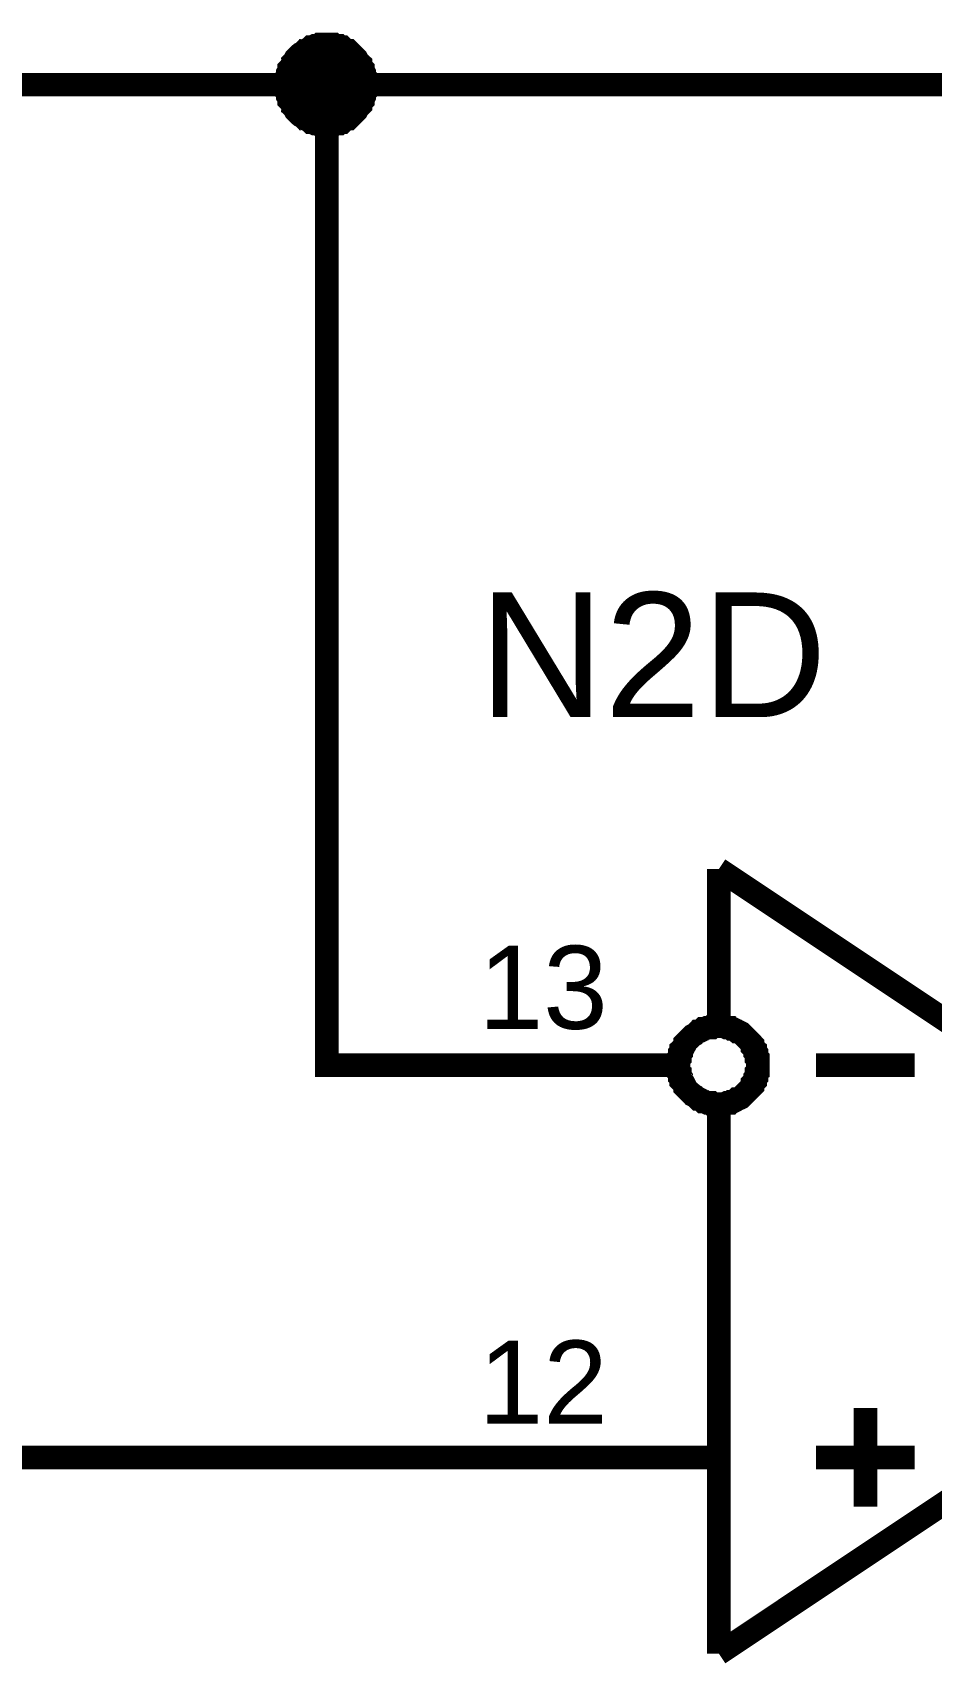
# Model space of a CAD drawing. Header units: millimetres. Extents: x -2024 to 917, y -725 to 13.
# Drawn here: x -1577.82 to -1566.37, y -396.82 to -376.01 of the extents above; entities that cross this region are included whole.
import ezdxf

# ---------------------------------------------------------------- set-up
doc = ezdxf.new("R2010")
doc.units = ezdxf.units.MM
doc.styles.get("Standard").update_dxf_attribs({"font": 'arial.ttf'})

msp = doc.modelspace()

# ---------------------------------------------------------------- linework, layer by layer
at = {"color": 7}
for points, const_width in [([(-1574.586, -376.671), (-1574.586, -376.638), (-1574.586, -376.621), (-1574.586, -376.588), (-1574.57, -376.572), (-1574.57, -376.539), (-1574.57, -376.522), (-1574.553, -376.489), (-1574.553, -376.472), (-1574.537, -376.456), (-1574.52, -376.423), (-1574.504, -376.406), (-1574.504, -376.39), (-1574.487, -376.373), (-1574.471, -376.34), (-1574.454, -376.323), (-1574.437, -376.307), (-1574.421, -376.29), (-1574.404, -376.274), (-1574.371, -376.257), (-1574.355, -376.24), (-1574.338, -376.24), (-1574.322, -376.224), (-1574.288, -376.207), (-1574.272, -376.191), (-1574.255, -376.191), (-1574.222, -376.174), (-1574.206, -376.174), (-1574.173, -376.174), (-1574.156, -376.158), (-1574.123, -376.158), (-1574.106, -376.158), (-1574.073, -376.158)], 0.3), ([(-1574.586, -376.671), (-1574.586, -376.638), (-1574.586, -376.621), (-1574.586, -376.588), (-1574.57, -376.572), (-1574.57, -376.539), (-1574.57, -376.522), (-1574.553, -376.489), (-1574.553, -376.472), (-1574.537, -376.456), (-1574.52, -376.423), (-1574.504, -376.406), (-1574.504, -376.39), (-1574.487, -376.373), (-1574.471, -376.34), (-1574.454, -376.323), (-1574.437, -376.307), (-1574.421, -376.29), (-1574.404, -376.274), (-1574.371, -376.257), (-1574.355, -376.24), (-1574.338, -376.24), (-1574.322, -376.224), (-1574.288, -376.207), (-1574.272, -376.191), (-1574.255, -376.191), (-1574.222, -376.174), (-1574.206, -376.174), (-1574.173, -376.174), (-1574.156, -376.158), (-1574.123, -376.158), (-1574.106, -376.158), (-1574.073, -376.158)], 0.3), ([(-1574.586, -376.671), (-1574.586, -376.638), (-1574.586, -376.621), (-1574.586, -376.588), (-1574.57, -376.572), (-1574.57, -376.539), (-1574.57, -376.522), (-1574.553, -376.489), (-1574.553, -376.472), (-1574.537, -376.456), (-1574.52, -376.423), (-1574.504, -376.406), (-1574.504, -376.39), (-1574.487, -376.373), (-1574.471, -376.34), (-1574.454, -376.323), (-1574.437, -376.307), (-1574.421, -376.29), (-1574.404, -376.274), (-1574.371, -376.257), (-1574.355, -376.24), (-1574.338, -376.24), (-1574.322, -376.224), (-1574.288, -376.207), (-1574.272, -376.191), (-1574.255, -376.191), (-1574.222, -376.174), (-1574.206, -376.174), (-1574.173, -376.174), (-1574.156, -376.158), (-1574.123, -376.158), (-1574.106, -376.158), (-1574.073, -376.158)], 0.3), ([(-1574.586, -376.671), (-1574.586, -376.638), (-1574.586, -376.621), (-1574.586, -376.588), (-1574.57, -376.572), (-1574.57, -376.539), (-1574.57, -376.522), (-1574.553, -376.489), (-1574.553, -376.472), (-1574.537, -376.456), (-1574.52, -376.423), (-1574.504, -376.406), (-1574.504, -376.39), (-1574.487, -376.373), (-1574.471, -376.34), (-1574.454, -376.323), (-1574.437, -376.307), (-1574.421, -376.29), (-1574.404, -376.274), (-1574.371, -376.257), (-1574.355, -376.24), (-1574.338, -376.24), (-1574.322, -376.224), (-1574.288, -376.207), (-1574.272, -376.191), (-1574.255, -376.191), (-1574.222, -376.174), (-1574.206, -376.174), (-1574.173, -376.174), (-1574.156, -376.158), (-1574.123, -376.158), (-1574.106, -376.158), (-1574.073, -376.158)], 0.3), ([(-1574.586, -376.671), (-1574.586, -376.638), (-1574.586, -376.621), (-1574.586, -376.588), (-1574.57, -376.572), (-1574.57, -376.539), (-1574.57, -376.522), (-1574.553, -376.489), (-1574.553, -376.472), (-1574.537, -376.456), (-1574.52, -376.423), (-1574.504, -376.406), (-1574.504, -376.39), (-1574.487, -376.373), (-1574.471, -376.34), (-1574.454, -376.323), (-1574.437, -376.307), (-1574.421, -376.29), (-1574.404, -376.274), (-1574.371, -376.257), (-1574.355, -376.24), (-1574.338, -376.24), (-1574.322, -376.224), (-1574.288, -376.207), (-1574.272, -376.191), (-1574.255, -376.191), (-1574.222, -376.174), (-1574.206, -376.174), (-1574.173, -376.174), (-1574.156, -376.158), (-1574.123, -376.158), (-1574.106, -376.158), (-1574.073, -376.158)], 0.0991), ([(-1574.586, -376.671), (-1574.586, -376.638), (-1574.586, -376.621), (-1574.586, -376.588), (-1574.57, -376.572), (-1574.57, -376.539), (-1574.57, -376.522), (-1574.553, -376.489), (-1574.553, -376.472), (-1574.537, -376.456), (-1574.52, -376.423), (-1574.504, -376.406), (-1574.504, -376.39), (-1574.487, -376.373), (-1574.471, -376.34), (-1574.454, -376.323), (-1574.437, -376.307), (-1574.421, -376.29), (-1574.404, -376.274), (-1574.371, -376.257), (-1574.355, -376.24), (-1574.338, -376.24), (-1574.322, -376.224), (-1574.288, -376.207), (-1574.272, -376.191), (-1574.255, -376.191), (-1574.222, -376.174), (-1574.206, -376.174), (-1574.173, -376.174), (-1574.156, -376.158), (-1574.123, -376.158), (-1574.106, -376.158), (-1574.073, -376.158)], 0.0991), ([(-1574.586, -376.671), (-1574.586, -376.638), (-1574.586, -376.621), (-1574.586, -376.588), (-1574.57, -376.572), (-1574.57, -376.539), (-1574.57, -376.522), (-1574.553, -376.489), (-1574.553, -376.472), (-1574.537, -376.456), (-1574.52, -376.423), (-1574.504, -376.406), (-1574.504, -376.39), (-1574.487, -376.373), (-1574.471, -376.34), (-1574.454, -376.323), (-1574.437, -376.307), (-1574.421, -376.29), (-1574.404, -376.274), (-1574.371, -376.257), (-1574.355, -376.24), (-1574.338, -376.24), (-1574.322, -376.224), (-1574.288, -376.207), (-1574.272, -376.191), (-1574.255, -376.191), (-1574.222, -376.174), (-1574.206, -376.174), (-1574.173, -376.174), (-1574.156, -376.158), (-1574.123, -376.158), (-1574.106, -376.158), (-1574.073, -376.158)], 0.0991), ([(-1574.586, -376.671), (-1574.586, -376.638), (-1574.586, -376.621), (-1574.586, -376.588), (-1574.57, -376.572), (-1574.57, -376.539), (-1574.57, -376.522), (-1574.553, -376.489), (-1574.553, -376.472), (-1574.537, -376.456), (-1574.52, -376.423), (-1574.504, -376.406), (-1574.504, -376.39), (-1574.487, -376.373), (-1574.471, -376.34), (-1574.454, -376.323), (-1574.437, -376.307), (-1574.421, -376.29), (-1574.404, -376.274), (-1574.371, -376.257), (-1574.355, -376.24), (-1574.338, -376.24), (-1574.322, -376.224), (-1574.288, -376.207), (-1574.272, -376.191), (-1574.255, -376.191), (-1574.222, -376.174), (-1574.206, -376.174), (-1574.173, -376.174), (-1574.156, -376.158), (-1574.123, -376.158), (-1574.106, -376.158), (-1574.073, -376.158)], 0.0991), ([(-1574.073, -376.158), (-1574.073, -376.158)], 0.3), ([(-1574.073, -376.158), (-1574.04, -376.158), (-1574.024, -376.158), (-1573.991, -376.158), (-1573.974, -376.174), (-1573.941, -376.174), (-1573.924, -376.174), (-1573.908, -376.191), (-1573.875, -376.191), (-1573.858, -376.207), (-1573.842, -376.224), (-1573.809, -376.24), (-1573.792, -376.24), (-1573.775, -376.257), (-1573.759, -376.274), (-1573.742, -376.29), (-1573.726, -376.307), (-1573.709, -376.323), (-1573.693, -376.34), (-1573.676, -376.373), (-1573.66, -376.39), (-1573.643, -376.406), (-1573.643, -376.423), (-1573.626, -376.456), (-1573.61, -376.472), (-1573.61, -376.489), (-1573.593, -376.522), (-1573.593, -376.539), (-1573.593, -376.572), (-1573.577, -376.588), (-1573.577, -376.621), (-1573.577, -376.638), (-1573.577, -376.671)], 0.3), ([(-1574.073, -376.158), (-1574.073, -376.158)], 0.3), ([(-1574.073, -376.158), (-1574.04, -376.158), (-1574.024, -376.158), (-1573.991, -376.158), (-1573.974, -376.174), (-1573.941, -376.174), (-1573.924, -376.174), (-1573.908, -376.191), (-1573.875, -376.191), (-1573.858, -376.207), (-1573.842, -376.224), (-1573.809, -376.24), (-1573.792, -376.24), (-1573.775, -376.257), (-1573.759, -376.274), (-1573.742, -376.29), (-1573.726, -376.307), (-1573.709, -376.323), (-1573.693, -376.34), (-1573.676, -376.373), (-1573.66, -376.39), (-1573.643, -376.406), (-1573.643, -376.423), (-1573.626, -376.456), (-1573.61, -376.472), (-1573.61, -376.489), (-1573.593, -376.522), (-1573.593, -376.539), (-1573.593, -376.572), (-1573.577, -376.588), (-1573.577, -376.621), (-1573.577, -376.638), (-1573.577, -376.671)], 0.3), ([(-1574.073, -376.158), (-1574.073, -376.158)], 0.3), ([(-1574.073, -376.158), (-1574.04, -376.158), (-1574.024, -376.158), (-1573.991, -376.158), (-1573.974, -376.174), (-1573.941, -376.174), (-1573.924, -376.174), (-1573.908, -376.191), (-1573.875, -376.191), (-1573.858, -376.207), (-1573.842, -376.224), (-1573.809, -376.24), (-1573.792, -376.24), (-1573.775, -376.257), (-1573.759, -376.274), (-1573.742, -376.29), (-1573.726, -376.307), (-1573.709, -376.323), (-1573.693, -376.34), (-1573.676, -376.373), (-1573.66, -376.39), (-1573.643, -376.406), (-1573.643, -376.423), (-1573.626, -376.456), (-1573.61, -376.472), (-1573.61, -376.489), (-1573.593, -376.522), (-1573.593, -376.539), (-1573.593, -376.572), (-1573.577, -376.588), (-1573.577, -376.621), (-1573.577, -376.638), (-1573.577, -376.671)], 0.3), ([(-1574.073, -376.158), (-1574.073, -376.158)], 0.3), ([(-1574.073, -376.158), (-1574.04, -376.158), (-1574.024, -376.158), (-1573.991, -376.158), (-1573.974, -376.174), (-1573.941, -376.174), (-1573.924, -376.174), (-1573.908, -376.191), (-1573.875, -376.191), (-1573.858, -376.207), (-1573.842, -376.224), (-1573.809, -376.24), (-1573.792, -376.24), (-1573.775, -376.257), (-1573.759, -376.274), (-1573.742, -376.29), (-1573.726, -376.307), (-1573.709, -376.323), (-1573.693, -376.34), (-1573.676, -376.373), (-1573.66, -376.39), (-1573.643, -376.406), (-1573.643, -376.423), (-1573.626, -376.456), (-1573.61, -376.472), (-1573.61, -376.489), (-1573.593, -376.522), (-1573.593, -376.539), (-1573.593, -376.572), (-1573.577, -376.588), (-1573.577, -376.621), (-1573.577, -376.638), (-1573.577, -376.671)], 0.3), ([(-1574.073, -376.158), (-1574.073, -376.158)], 0.0991), ([(-1574.073, -376.158), (-1574.04, -376.158), (-1574.024, -376.158), (-1573.991, -376.158), (-1573.974, -376.174), (-1573.941, -376.174), (-1573.924, -376.174), (-1573.908, -376.191), (-1573.875, -376.191), (-1573.858, -376.207), (-1573.842, -376.224), (-1573.809, -376.24), (-1573.792, -376.24), (-1573.775, -376.257), (-1573.759, -376.274), (-1573.742, -376.29), (-1573.726, -376.307), (-1573.709, -376.323), (-1573.693, -376.34), (-1573.676, -376.373), (-1573.66, -376.39), (-1573.643, -376.406), (-1573.643, -376.423), (-1573.626, -376.456), (-1573.61, -376.472), (-1573.61, -376.489), (-1573.593, -376.522), (-1573.593, -376.539), (-1573.593, -376.572), (-1573.577, -376.588), (-1573.577, -376.621), (-1573.577, -376.638), (-1573.577, -376.671)], 0.0991), ([(-1574.073, -376.158), (-1574.073, -376.158)], 0.0991), ([(-1574.073, -376.158), (-1574.04, -376.158), (-1574.024, -376.158), (-1573.991, -376.158), (-1573.974, -376.174), (-1573.941, -376.174), (-1573.924, -376.174), (-1573.908, -376.191), (-1573.875, -376.191), (-1573.858, -376.207), (-1573.842, -376.224), (-1573.809, -376.24), (-1573.792, -376.24), (-1573.775, -376.257), (-1573.759, -376.274), (-1573.742, -376.29), (-1573.726, -376.307), (-1573.709, -376.323), (-1573.693, -376.34), (-1573.676, -376.373), (-1573.66, -376.39), (-1573.643, -376.406), (-1573.643, -376.423), (-1573.626, -376.456), (-1573.61, -376.472), (-1573.61, -376.489), (-1573.593, -376.522), (-1573.593, -376.539), (-1573.593, -376.572), (-1573.577, -376.588), (-1573.577, -376.621), (-1573.577, -376.638), (-1573.577, -376.671)], 0.0991), ([(-1574.073, -376.158), (-1574.073, -376.158)], 0.0991), ([(-1574.073, -376.158), (-1574.04, -376.158), (-1574.024, -376.158), (-1573.991, -376.158), (-1573.974, -376.174), (-1573.941, -376.174), (-1573.924, -376.174), (-1573.908, -376.191), (-1573.875, -376.191), (-1573.858, -376.207), (-1573.842, -376.224), (-1573.809, -376.24), (-1573.792, -376.24), (-1573.775, -376.257), (-1573.759, -376.274), (-1573.742, -376.29), (-1573.726, -376.307), (-1573.709, -376.323), (-1573.693, -376.34), (-1573.676, -376.373), (-1573.66, -376.39), (-1573.643, -376.406), (-1573.643, -376.423), (-1573.626, -376.456), (-1573.61, -376.472), (-1573.61, -376.489), (-1573.593, -376.522), (-1573.593, -376.539), (-1573.593, -376.572), (-1573.577, -376.588), (-1573.577, -376.621), (-1573.577, -376.638), (-1573.577, -376.671)], 0.0991), ([(-1574.073, -376.158), (-1574.073, -376.158)], 0.0991), ([(-1574.073, -376.158), (-1574.04, -376.158), (-1574.024, -376.158), (-1573.991, -376.158), (-1573.974, -376.174), (-1573.941, -376.174), (-1573.924, -376.174), (-1573.908, -376.191), (-1573.875, -376.191), (-1573.858, -376.207), (-1573.842, -376.224), (-1573.809, -376.24), (-1573.792, -376.24), (-1573.775, -376.257), (-1573.759, -376.274), (-1573.742, -376.29), (-1573.726, -376.307), (-1573.709, -376.323), (-1573.693, -376.34), (-1573.676, -376.373), (-1573.66, -376.39), (-1573.643, -376.406), (-1573.643, -376.423), (-1573.626, -376.456), (-1573.61, -376.472), (-1573.61, -376.489), (-1573.593, -376.522), (-1573.593, -376.539), (-1573.593, -376.572), (-1573.577, -376.588), (-1573.577, -376.621), (-1573.577, -376.638), (-1573.577, -376.671)], 0.0991), ([(-1579.072, -376.671), (-1576.573, -376.671)], 0.3), ([(-1574.073, -376.671), (-1576.573, -376.671)], 0.3), ([(-1574.073, -377.184), (-1574.106, -377.184), (-1574.123, -377.184), (-1574.156, -377.184), (-1574.173, -377.168), (-1574.206, -377.168), (-1574.222, -377.168), (-1574.255, -377.151), (-1574.272, -377.151), (-1574.288, -377.135), (-1574.322, -377.118), (-1574.338, -377.102), (-1574.355, -377.102), (-1574.371, -377.085), (-1574.404, -377.068), (-1574.421, -377.052), (-1574.437, -377.035), (-1574.454, -377.019), (-1574.471, -377.002), (-1574.487, -376.969), (-1574.504, -376.953), (-1574.504, -376.936), (-1574.52, -376.919), (-1574.537, -376.886), (-1574.553, -376.87), (-1574.553, -376.853), (-1574.57, -376.82), (-1574.57, -376.803), (-1574.57, -376.77), (-1574.586, -376.754), (-1574.586, -376.721), (-1574.586, -376.704), (-1574.586, -376.671)], 0.3), ([(-1574.586, -376.671), (-1574.586, -376.671)], 0.3), ([(-1574.073, -377.184), (-1574.106, -377.184), (-1574.123, -377.184), (-1574.156, -377.184), (-1574.173, -377.168), (-1574.206, -377.168), (-1574.222, -377.168), (-1574.255, -377.151), (-1574.272, -377.151), (-1574.288, -377.135), (-1574.322, -377.118), (-1574.338, -377.102), (-1574.355, -377.102), (-1574.371, -377.085), (-1574.404, -377.068), (-1574.421, -377.052), (-1574.437, -377.035), (-1574.454, -377.019), (-1574.471, -377.002), (-1574.487, -376.969), (-1574.504, -376.953), (-1574.504, -376.936), (-1574.52, -376.919), (-1574.537, -376.886), (-1574.553, -376.87), (-1574.553, -376.853), (-1574.57, -376.82), (-1574.57, -376.803), (-1574.57, -376.77), (-1574.586, -376.754), (-1574.586, -376.721), (-1574.586, -376.704), (-1574.586, -376.671)], 0.3), ([(-1574.586, -376.671), (-1574.586, -376.671)], 0.3), ([(-1574.073, -377.184), (-1574.106, -377.184), (-1574.123, -377.184), (-1574.156, -377.184), (-1574.173, -377.168), (-1574.206, -377.168), (-1574.222, -377.168), (-1574.255, -377.151), (-1574.272, -377.151), (-1574.288, -377.135), (-1574.322, -377.118), (-1574.338, -377.102), (-1574.355, -377.102), (-1574.371, -377.085), (-1574.404, -377.068), (-1574.421, -377.052), (-1574.437, -377.035), (-1574.454, -377.019), (-1574.471, -377.002), (-1574.487, -376.969), (-1574.504, -376.953), (-1574.504, -376.936), (-1574.52, -376.919), (-1574.537, -376.886), (-1574.553, -376.87), (-1574.553, -376.853), (-1574.57, -376.82), (-1574.57, -376.803), (-1574.57, -376.77), (-1574.586, -376.754), (-1574.586, -376.721), (-1574.586, -376.704), (-1574.586, -376.671)], 0.3), ([(-1574.586, -376.671), (-1574.586, -376.671)], 0.3), ([(-1574.073, -377.184), (-1574.106, -377.184), (-1574.123, -377.184), (-1574.156, -377.184), (-1574.173, -377.168), (-1574.206, -377.168), (-1574.222, -377.168), (-1574.255, -377.151), (-1574.272, -377.151), (-1574.288, -377.135), (-1574.322, -377.118), (-1574.338, -377.102), (-1574.355, -377.102), (-1574.371, -377.085), (-1574.404, -377.068), (-1574.421, -377.052), (-1574.437, -377.035), (-1574.454, -377.019), (-1574.471, -377.002), (-1574.487, -376.969), (-1574.504, -376.953), (-1574.504, -376.936), (-1574.52, -376.919), (-1574.537, -376.886), (-1574.553, -376.87), (-1574.553, -376.853), (-1574.57, -376.82), (-1574.57, -376.803), (-1574.57, -376.77), (-1574.586, -376.754), (-1574.586, -376.721), (-1574.586, -376.704), (-1574.586, -376.671)], 0.3), ([(-1574.586, -376.671), (-1574.586, -376.671)], 0.3), ([(-1571.574, -389.173), (-1574.073, -389.173), (-1574.073, -376.671), (-1561.577, -376.671)], 0.3), ([(-1573.577, -376.671), (-1573.577, -376.704), (-1573.577, -376.721), (-1573.577, -376.754), (-1573.593, -376.77), (-1573.593, -376.803), (-1573.593, -376.82), (-1573.61, -376.853), (-1573.61, -376.87), (-1573.626, -376.886), (-1573.643, -376.919), (-1573.643, -376.936), (-1573.66, -376.953), (-1573.676, -376.969), (-1573.693, -377.002), (-1573.709, -377.019), (-1573.726, -377.035), (-1573.742, -377.052), (-1573.759, -377.068), (-1573.775, -377.085), (-1573.792, -377.102), (-1573.809, -377.102), (-1573.842, -377.118), (-1573.858, -377.135), (-1573.875, -377.151), (-1573.908, -377.151), (-1573.924, -377.168), (-1573.941, -377.168), (-1573.974, -377.168), (-1573.991, -377.184), (-1574.024, -377.184), (-1574.04, -377.184), (-1574.073, -377.184)], 0.3), ([(-1573.577, -376.671), (-1573.577, -376.704), (-1573.577, -376.721), (-1573.577, -376.754), (-1573.593, -376.77), (-1573.593, -376.803), (-1573.593, -376.82), (-1573.61, -376.853), (-1573.61, -376.87), (-1573.626, -376.886), (-1573.643, -376.919), (-1573.643, -376.936), (-1573.66, -376.953), (-1573.676, -376.969), (-1573.693, -377.002), (-1573.709, -377.019), (-1573.726, -377.035), (-1573.742, -377.052), (-1573.759, -377.068), (-1573.775, -377.085), (-1573.792, -377.102), (-1573.809, -377.102), (-1573.842, -377.118), (-1573.858, -377.135), (-1573.875, -377.151), (-1573.908, -377.151), (-1573.924, -377.168), (-1573.941, -377.168), (-1573.974, -377.168), (-1573.991, -377.184), (-1574.024, -377.184), (-1574.04, -377.184), (-1574.073, -377.184)], 0.3), ([(-1573.577, -376.671), (-1573.577, -376.704), (-1573.577, -376.721), (-1573.577, -376.754), (-1573.593, -376.77), (-1573.593, -376.803), (-1573.593, -376.82), (-1573.61, -376.853), (-1573.61, -376.87), (-1573.626, -376.886), (-1573.643, -376.919), (-1573.643, -376.936), (-1573.66, -376.953), (-1573.676, -376.969), (-1573.693, -377.002), (-1573.709, -377.019), (-1573.726, -377.035), (-1573.742, -377.052), (-1573.759, -377.068), (-1573.775, -377.085), (-1573.792, -377.102), (-1573.809, -377.102), (-1573.842, -377.118), (-1573.858, -377.135), (-1573.875, -377.151), (-1573.908, -377.151), (-1573.924, -377.168), (-1573.941, -377.168), (-1573.974, -377.168), (-1573.991, -377.184), (-1574.024, -377.184), (-1574.04, -377.184), (-1574.073, -377.184)], 0.3), ([(-1573.577, -376.671), (-1573.577, -376.704), (-1573.577, -376.721), (-1573.577, -376.754), (-1573.593, -376.77), (-1573.593, -376.803), (-1573.593, -376.82), (-1573.61, -376.853), (-1573.61, -376.87), (-1573.626, -376.886), (-1573.643, -376.919), (-1573.643, -376.936), (-1573.66, -376.953), (-1573.676, -376.969), (-1573.693, -377.002), (-1573.709, -377.019), (-1573.726, -377.035), (-1573.742, -377.052), (-1573.759, -377.068), (-1573.775, -377.085), (-1573.792, -377.102), (-1573.809, -377.102), (-1573.842, -377.118), (-1573.858, -377.135), (-1573.875, -377.151), (-1573.908, -377.151), (-1573.924, -377.168), (-1573.941, -377.168), (-1573.974, -377.168), (-1573.991, -377.184), (-1574.024, -377.184), (-1574.04, -377.184), (-1574.073, -377.184)], 0.3), ([(-1573.577, -376.671), (-1573.577, -376.671), (-1573.577, -376.671), (-1573.577, -376.671), (-1573.577, -376.671), (-1573.577, -376.671), (-1573.577, -376.671), (-1573.577, -376.671), (-1573.577, -376.671), (-1573.577, -376.671), (-1573.577, -376.671), (-1573.577, -376.671), (-1573.577, -376.671), (-1573.577, -376.671), (-1573.577, -376.671), (-1573.577, -376.671), (-1573.577, -376.671), (-1573.577, -376.671), (-1573.577, -376.671), (-1573.577, -376.671), (-1573.577, -376.671), (-1573.577, -376.671), (-1573.577, -376.671), (-1573.577, -376.671), (-1573.577, -376.671), (-1573.577, -376.671), (-1573.577, -376.671), (-1573.577, -376.671), (-1573.577, -376.671), (-1573.577, -376.671), (-1573.577, -376.671), (-1573.577, -376.671), (-1573.577, -376.671)], 0.3), ([(-1573.577, -376.671), (-1573.577, -376.671)], 0.3), ([(-1573.577, -376.671), (-1573.577, -376.671), (-1573.577, -376.671), (-1573.577, -376.671), (-1573.577, -376.671), (-1573.577, -376.671), (-1573.577, -376.671), (-1573.577, -376.671), (-1573.577, -376.671), (-1573.577, -376.671), (-1573.577, -376.671), (-1573.577, -376.671), (-1573.577, -376.671), (-1573.577, -376.671), (-1573.577, -376.671), (-1573.577, -376.671), (-1573.577, -376.671), (-1573.577, -376.671), (-1573.577, -376.671), (-1573.577, -376.671), (-1573.577, -376.671), (-1573.577, -376.671), (-1573.577, -376.671), (-1573.577, -376.671), (-1573.577, -376.671), (-1573.577, -376.671), (-1573.577, -376.671), (-1573.577, -376.671), (-1573.577, -376.671), (-1573.577, -376.671), (-1573.577, -376.671), (-1573.577, -376.671), (-1573.577, -376.671)], 0.3), ([(-1573.577, -376.671), (-1573.577, -376.671)], 0.3), ([(-1573.577, -376.671), (-1573.577, -376.671), (-1573.577, -376.671), (-1573.577, -376.671), (-1573.577, -376.671), (-1573.577, -376.671), (-1573.577, -376.671), (-1573.577, -376.671), (-1573.577, -376.671), (-1573.577, -376.671), (-1573.577, -376.671), (-1573.577, -376.671), (-1573.577, -376.671), (-1573.577, -376.671), (-1573.577, -376.671), (-1573.577, -376.671), (-1573.577, -376.671), (-1573.577, -376.671), (-1573.577, -376.671), (-1573.577, -376.671), (-1573.577, -376.671), (-1573.577, -376.671), (-1573.577, -376.671), (-1573.577, -376.671), (-1573.577, -376.671), (-1573.577, -376.671), (-1573.577, -376.671), (-1573.577, -376.671), (-1573.577, -376.671), (-1573.577, -376.671), (-1573.577, -376.671), (-1573.577, -376.671), (-1573.577, -376.671)], 0.3), ([(-1573.577, -376.671), (-1573.577, -376.671)], 0.3), ([(-1573.577, -376.671), (-1573.577, -376.671), (-1573.577, -376.671), (-1573.577, -376.671), (-1573.577, -376.671), (-1573.577, -376.671), (-1573.577, -376.671), (-1573.577, -376.671), (-1573.577, -376.671), (-1573.577, -376.671), (-1573.577, -376.671), (-1573.577, -376.671), (-1573.577, -376.671), (-1573.577, -376.671), (-1573.577, -376.671), (-1573.577, -376.671), (-1573.577, -376.671), (-1573.577, -376.671), (-1573.577, -376.671), (-1573.577, -376.671), (-1573.577, -376.671), (-1573.577, -376.671), (-1573.577, -376.671), (-1573.577, -376.671), (-1573.577, -376.671), (-1573.577, -376.671), (-1573.577, -376.671), (-1573.577, -376.671), (-1573.577, -376.671), (-1573.577, -376.671), (-1573.577, -376.671), (-1573.577, -376.671), (-1573.577, -376.671)], 0.3), ([(-1573.577, -376.671), (-1573.577, -376.671)], 0.3), ([(-1574.073, -377.184), (-1574.106, -377.184), (-1574.123, -377.184), (-1574.156, -377.184), (-1574.173, -377.168), (-1574.206, -377.168), (-1574.222, -377.168), (-1574.255, -377.151), (-1574.272, -377.151), (-1574.288, -377.135), (-1574.322, -377.118), (-1574.338, -377.102), (-1574.355, -377.102), (-1574.371, -377.085), (-1574.404, -377.068), (-1574.421, -377.052), (-1574.437, -377.035), (-1574.454, -377.019), (-1574.471, -377.002), (-1574.487, -376.969), (-1574.504, -376.953), (-1574.504, -376.936), (-1574.52, -376.919), (-1574.537, -376.886), (-1574.553, -376.87), (-1574.553, -376.853), (-1574.57, -376.82), (-1574.57, -376.803), (-1574.57, -376.77), (-1574.586, -376.754), (-1574.586, -376.721), (-1574.586, -376.704), (-1574.586, -376.671)], 0.0991), ([(-1574.586, -376.671), (-1574.586, -376.671)], 0.0991), ([(-1574.073, -377.184), (-1574.106, -377.184), (-1574.123, -377.184), (-1574.156, -377.184), (-1574.173, -377.168), (-1574.206, -377.168), (-1574.222, -377.168), (-1574.255, -377.151), (-1574.272, -377.151), (-1574.288, -377.135), (-1574.322, -377.118), (-1574.338, -377.102), (-1574.355, -377.102), (-1574.371, -377.085), (-1574.404, -377.068), (-1574.421, -377.052), (-1574.437, -377.035), (-1574.454, -377.019), (-1574.471, -377.002), (-1574.487, -376.969), (-1574.504, -376.953), (-1574.504, -376.936), (-1574.52, -376.919), (-1574.537, -376.886), (-1574.553, -376.87), (-1574.553, -376.853), (-1574.57, -376.82), (-1574.57, -376.803), (-1574.57, -376.77), (-1574.586, -376.754), (-1574.586, -376.721), (-1574.586, -376.704), (-1574.586, -376.671)], 0.0991), ([(-1574.586, -376.671), (-1574.586, -376.671)], 0.0991), ([(-1574.073, -377.184), (-1574.106, -377.184), (-1574.123, -377.184), (-1574.156, -377.184), (-1574.173, -377.168), (-1574.206, -377.168), (-1574.222, -377.168), (-1574.255, -377.151), (-1574.272, -377.151), (-1574.288, -377.135), (-1574.322, -377.118), (-1574.338, -377.102), (-1574.355, -377.102), (-1574.371, -377.085), (-1574.404, -377.068), (-1574.421, -377.052), (-1574.437, -377.035), (-1574.454, -377.019), (-1574.471, -377.002), (-1574.487, -376.969), (-1574.504, -376.953), (-1574.504, -376.936), (-1574.52, -376.919), (-1574.537, -376.886), (-1574.553, -376.87), (-1574.553, -376.853), (-1574.57, -376.82), (-1574.57, -376.803), (-1574.57, -376.77), (-1574.586, -376.754), (-1574.586, -376.721), (-1574.586, -376.704), (-1574.586, -376.671)], 0.0991), ([(-1574.586, -376.671), (-1574.586, -376.671)], 0.0991), ([(-1574.073, -377.184), (-1574.106, -377.184), (-1574.123, -377.184), (-1574.156, -377.184), (-1574.173, -377.168), (-1574.206, -377.168), (-1574.222, -377.168), (-1574.255, -377.151), (-1574.272, -377.151), (-1574.288, -377.135), (-1574.322, -377.118), (-1574.338, -377.102), (-1574.355, -377.102), (-1574.371, -377.085), (-1574.404, -377.068), (-1574.421, -377.052), (-1574.437, -377.035), (-1574.454, -377.019), (-1574.471, -377.002), (-1574.487, -376.969), (-1574.504, -376.953), (-1574.504, -376.936), (-1574.52, -376.919), (-1574.537, -376.886), (-1574.553, -376.87), (-1574.553, -376.853), (-1574.57, -376.82), (-1574.57, -376.803), (-1574.57, -376.77), (-1574.586, -376.754), (-1574.586, -376.721), (-1574.586, -376.704), (-1574.586, -376.671)], 0.0991), ([(-1574.586, -376.671), (-1574.586, -376.671)], 0.0991), ([(-1573.577, -376.671), (-1573.577, -376.704), (-1573.577, -376.721), (-1573.577, -376.754), (-1573.593, -376.77), (-1573.593, -376.803), (-1573.593, -376.82), (-1573.61, -376.853), (-1573.61, -376.87), (-1573.626, -376.886), (-1573.643, -376.919), (-1573.643, -376.936), (-1573.66, -376.953), (-1573.676, -376.969), (-1573.693, -377.002), (-1573.709, -377.019), (-1573.726, -377.035), (-1573.742, -377.052), (-1573.759, -377.068), (-1573.775, -377.085), (-1573.792, -377.102), (-1573.809, -377.102), (-1573.842, -377.118), (-1573.858, -377.135), (-1573.875, -377.151), (-1573.908, -377.151), (-1573.924, -377.168), (-1573.941, -377.168), (-1573.974, -377.168), (-1573.991, -377.184), (-1574.024, -377.184), (-1574.04, -377.184), (-1574.073, -377.184)], 0.0991), ([(-1573.577, -376.671), (-1573.577, -376.704), (-1573.577, -376.721), (-1573.577, -376.754), (-1573.593, -376.77), (-1573.593, -376.803), (-1573.593, -376.82), (-1573.61, -376.853), (-1573.61, -376.87), (-1573.626, -376.886), (-1573.643, -376.919), (-1573.643, -376.936), (-1573.66, -376.953), (-1573.676, -376.969), (-1573.693, -377.002), (-1573.709, -377.019), (-1573.726, -377.035), (-1573.742, -377.052), (-1573.759, -377.068), (-1573.775, -377.085), (-1573.792, -377.102), (-1573.809, -377.102), (-1573.842, -377.118), (-1573.858, -377.135), (-1573.875, -377.151), (-1573.908, -377.151), (-1573.924, -377.168), (-1573.941, -377.168), (-1573.974, -377.168), (-1573.991, -377.184), (-1574.024, -377.184), (-1574.04, -377.184), (-1574.073, -377.184)], 0.0991), ([(-1573.577, -376.671), (-1573.577, -376.704), (-1573.577, -376.721), (-1573.577, -376.754), (-1573.593, -376.77), (-1573.593, -376.803), (-1573.593, -376.82), (-1573.61, -376.853), (-1573.61, -376.87), (-1573.626, -376.886), (-1573.643, -376.919), (-1573.643, -376.936), (-1573.66, -376.953), (-1573.676, -376.969), (-1573.693, -377.002), (-1573.709, -377.019), (-1573.726, -377.035), (-1573.742, -377.052), (-1573.759, -377.068), (-1573.775, -377.085), (-1573.792, -377.102), (-1573.809, -377.102), (-1573.842, -377.118), (-1573.858, -377.135), (-1573.875, -377.151), (-1573.908, -377.151), (-1573.924, -377.168), (-1573.941, -377.168), (-1573.974, -377.168), (-1573.991, -377.184), (-1574.024, -377.184), (-1574.04, -377.184), (-1574.073, -377.184)], 0.0991), ([(-1573.577, -376.671), (-1573.577, -376.704), (-1573.577, -376.721), (-1573.577, -376.754), (-1573.593, -376.77), (-1573.593, -376.803), (-1573.593, -376.82), (-1573.61, -376.853), (-1573.61, -376.87), (-1573.626, -376.886), (-1573.643, -376.919), (-1573.643, -376.936), (-1573.66, -376.953), (-1573.676, -376.969), (-1573.693, -377.002), (-1573.709, -377.019), (-1573.726, -377.035), (-1573.742, -377.052), (-1573.759, -377.068), (-1573.775, -377.085), (-1573.792, -377.102), (-1573.809, -377.102), (-1573.842, -377.118), (-1573.858, -377.135), (-1573.875, -377.151), (-1573.908, -377.151), (-1573.924, -377.168), (-1573.941, -377.168), (-1573.974, -377.168), (-1573.991, -377.184), (-1574.024, -377.184), (-1574.04, -377.184), (-1574.073, -377.184)], 0.0991), ([(-1573.577, -376.671), (-1573.577, -376.671), (-1573.577, -376.671), (-1573.577, -376.671), (-1573.577, -376.671), (-1573.577, -376.671), (-1573.577, -376.671), (-1573.577, -376.671), (-1573.577, -376.671), (-1573.577, -376.671), (-1573.577, -376.671), (-1573.577, -376.671), (-1573.577, -376.671), (-1573.577, -376.671), (-1573.577, -376.671), (-1573.577, -376.671), (-1573.577, -376.671), (-1573.577, -376.671), (-1573.577, -376.671), (-1573.577, -376.671), (-1573.577, -376.671), (-1573.577, -376.671), (-1573.577, -376.671), (-1573.577, -376.671), (-1573.577, -376.671), (-1573.577, -376.671), (-1573.577, -376.671), (-1573.577, -376.671), (-1573.577, -376.671), (-1573.577, -376.671), (-1573.577, -376.671), (-1573.577, -376.671), (-1573.577, -376.671)], 0.0991), ([(-1573.577, -376.671), (-1573.577, -376.671)], 0.0991), ([(-1573.577, -376.671), (-1573.577, -376.671), (-1573.577, -376.671), (-1573.577, -376.671), (-1573.577, -376.671), (-1573.577, -376.671), (-1573.577, -376.671), (-1573.577, -376.671), (-1573.577, -376.671), (-1573.577, -376.671), (-1573.577, -376.671), (-1573.577, -376.671), (-1573.577, -376.671), (-1573.577, -376.671), (-1573.577, -376.671), (-1573.577, -376.671), (-1573.577, -376.671), (-1573.577, -376.671), (-1573.577, -376.671), (-1573.577, -376.671), (-1573.577, -376.671), (-1573.577, -376.671), (-1573.577, -376.671), (-1573.577, -376.671), (-1573.577, -376.671), (-1573.577, -376.671), (-1573.577, -376.671), (-1573.577, -376.671), (-1573.577, -376.671), (-1573.577, -376.671), (-1573.577, -376.671), (-1573.577, -376.671), (-1573.577, -376.671)], 0.0991), ([(-1573.577, -376.671), (-1573.577, -376.671)], 0.0991), ([(-1573.577, -376.671), (-1573.577, -376.671), (-1573.577, -376.671), (-1573.577, -376.671), (-1573.577, -376.671), (-1573.577, -376.671), (-1573.577, -376.671), (-1573.577, -376.671), (-1573.577, -376.671), (-1573.577, -376.671), (-1573.577, -376.671), (-1573.577, -376.671), (-1573.577, -376.671), (-1573.577, -376.671), (-1573.577, -376.671), (-1573.577, -376.671), (-1573.577, -376.671), (-1573.577, -376.671), (-1573.577, -376.671), (-1573.577, -376.671), (-1573.577, -376.671), (-1573.577, -376.671), (-1573.577, -376.671), (-1573.577, -376.671), (-1573.577, -376.671), (-1573.577, -376.671), (-1573.577, -376.671), (-1573.577, -376.671), (-1573.577, -376.671), (-1573.577, -376.671), (-1573.577, -376.671), (-1573.577, -376.671), (-1573.577, -376.671)], 0.0991), ([(-1573.577, -376.671), (-1573.577, -376.671)], 0.0991), ([(-1573.577, -376.671), (-1573.577, -376.671), (-1573.577, -376.671), (-1573.577, -376.671), (-1573.577, -376.671), (-1573.577, -376.671), (-1573.577, -376.671), (-1573.577, -376.671), (-1573.577, -376.671), (-1573.577, -376.671), (-1573.577, -376.671), (-1573.577, -376.671), (-1573.577, -376.671), (-1573.577, -376.671), (-1573.577, -376.671), (-1573.577, -376.671), (-1573.577, -376.671), (-1573.577, -376.671), (-1573.577, -376.671), (-1573.577, -376.671), (-1573.577, -376.671), (-1573.577, -376.671), (-1573.577, -376.671), (-1573.577, -376.671), (-1573.577, -376.671), (-1573.577, -376.671), (-1573.577, -376.671), (-1573.577, -376.671), (-1573.577, -376.671), (-1573.577, -376.671), (-1573.577, -376.671), (-1573.577, -376.671), (-1573.577, -376.671)], 0.0991), ([(-1573.577, -376.671), (-1573.577, -376.671)], 0.0991), ([(-1569.075, -386.673), (-1569.075, -388.544)], 0.3), ([(-1569.075, -386.673), (-1561.577, -391.673)], 0.3), ([(-1569.588, -389.173), (-1569.588, -389.14), (-1569.588, -389.123), (-1569.588, -389.09), (-1569.571, -389.074), (-1569.571, -389.04), (-1569.571, -389.024), (-1569.555, -389.007), (-1569.555, -388.974), (-1569.538, -388.958), (-1569.522, -388.941), (-1569.505, -388.908), (-1569.505, -388.891), (-1569.489, -388.875), (-1569.472, -388.858), (-1569.456, -388.842), (-1569.439, -388.825), (-1569.422, -388.809), (-1569.406, -388.792), (-1569.373, -388.776), (-1569.356, -388.759), (-1569.34, -388.742), (-1569.323, -388.742), (-1569.29, -388.726), (-1569.274, -388.709), (-1569.257, -388.709), (-1569.224, -388.693), (-1569.207, -388.693), (-1569.174, -388.693), (-1569.158, -388.676), (-1569.125, -388.676), (-1569.108, -388.676), (-1569.075, -388.676)], 0.3), ([(-1569.075, -388.676), (-1569.108, -388.676), (-1569.125, -388.676), (-1569.158, -388.676), (-1569.174, -388.693), (-1569.207, -388.693), (-1569.224, -388.693), (-1569.257, -388.709), (-1569.274, -388.709), (-1569.29, -388.726), (-1569.323, -388.742), (-1569.34, -388.742), (-1569.356, -388.759), (-1569.373, -388.776), (-1569.406, -388.792), (-1569.422, -388.809), (-1569.439, -388.825), (-1569.456, -388.842), (-1569.472, -388.858), (-1569.489, -388.875), (-1569.505, -388.891), (-1569.505, -388.908), (-1569.522, -388.941), (-1569.538, -388.958), (-1569.555, -388.974), (-1569.555, -389.007), (-1569.571, -389.024), (-1569.571, -389.04), (-1569.571, -389.074), (-1569.588, -389.09), (-1569.588, -389.123), (-1569.588, -389.14), (-1569.588, -389.173)], 0.3), ([(-1569.075, -388.676), (-1569.058, -388.676), (-1569.025, -388.676), (-1569.009, -388.676), (-1568.976, -388.693), (-1568.959, -388.693), (-1568.926, -388.693), (-1568.909, -388.709), (-1568.893, -388.709), (-1568.86, -388.726), (-1568.843, -388.742), (-1568.827, -388.742), (-1568.794, -388.759), (-1568.777, -388.776), (-1568.76, -388.792), (-1568.744, -388.809), (-1568.727, -388.825), (-1568.711, -388.842), (-1568.694, -388.858), (-1568.678, -388.875), (-1568.661, -388.891), (-1568.645, -388.908), (-1568.645, -388.941), (-1568.628, -388.958), (-1568.611, -388.974), (-1568.611, -389.007), (-1568.595, -389.024), (-1568.595, -389.04), (-1568.595, -389.074), (-1568.578, -389.09), (-1568.578, -389.123), (-1568.578, -389.14), (-1568.578, -389.173)], 0.3), ([(-1568.578, -389.173), (-1568.578, -389.14), (-1568.578, -389.123), (-1568.578, -389.09), (-1568.595, -389.074), (-1568.595, -389.04), (-1568.595, -389.024), (-1568.611, -389.007), (-1568.611, -388.974), (-1568.628, -388.958), (-1568.645, -388.941), (-1568.645, -388.908), (-1568.661, -388.891), (-1568.678, -388.875), (-1568.694, -388.858), (-1568.711, -388.842), (-1568.727, -388.825), (-1568.744, -388.809), (-1568.76, -388.792), (-1568.777, -388.776), (-1568.794, -388.759), (-1568.827, -388.742), (-1568.843, -388.742), (-1568.86, -388.726), (-1568.893, -388.709), (-1568.909, -388.709), (-1568.926, -388.693), (-1568.959, -388.693), (-1568.976, -388.693), (-1569.009, -388.676), (-1569.025, -388.676), (-1569.058, -388.676), (-1569.075, -388.676)], 0.3), ([(-1569.588, -389.173), (-1571.574, -389.173)], 0.3), ([(-1569.075, -389.67), (-1569.108, -389.67), (-1569.125, -389.67), (-1569.158, -389.67), (-1569.174, -389.653), (-1569.207, -389.653), (-1569.224, -389.653), (-1569.257, -389.637), (-1569.274, -389.637), (-1569.29, -389.62), (-1569.323, -389.603), (-1569.34, -389.603), (-1569.356, -389.587), (-1569.373, -389.57), (-1569.406, -389.554), (-1569.422, -389.537), (-1569.439, -389.521), (-1569.456, -389.504), (-1569.472, -389.488), (-1569.489, -389.471), (-1569.505, -389.454), (-1569.505, -389.438), (-1569.522, -389.405), (-1569.538, -389.388), (-1569.555, -389.372), (-1569.555, -389.339), (-1569.571, -389.322), (-1569.571, -389.305), (-1569.571, -389.272), (-1569.588, -389.256), (-1569.588, -389.223), (-1569.588, -389.206), (-1569.588, -389.173)], 0.3), ([(-1569.588, -389.173), (-1569.588, -389.173)], 0.3), ([(-1569.588, -389.173), (-1569.588, -389.206), (-1569.588, -389.223), (-1569.588, -389.256), (-1569.571, -389.272), (-1569.571, -389.305), (-1569.571, -389.322), (-1569.555, -389.339), (-1569.555, -389.372), (-1569.538, -389.388), (-1569.522, -389.405), (-1569.505, -389.438), (-1569.505, -389.454), (-1569.489, -389.471), (-1569.472, -389.488), (-1569.456, -389.504), (-1569.439, -389.521), (-1569.422, -389.537), (-1569.406, -389.554), (-1569.373, -389.57), (-1569.356, -389.587), (-1569.34, -389.603), (-1569.323, -389.603), (-1569.29, -389.62), (-1569.274, -389.637), (-1569.257, -389.637), (-1569.224, -389.653), (-1569.207, -389.653), (-1569.174, -389.653), (-1569.158, -389.67), (-1569.125, -389.67), (-1569.108, -389.67), (-1569.075, -389.67)], 0.3), ([(-1568.578, -389.173), (-1568.578, -389.206), (-1568.578, -389.223), (-1568.578, -389.256), (-1568.595, -389.272), (-1568.595, -389.305), (-1568.595, -389.322), (-1568.611, -389.339), (-1568.611, -389.372), (-1568.628, -389.388), (-1568.645, -389.405), (-1568.645, -389.438), (-1568.661, -389.454), (-1568.678, -389.471), (-1568.694, -389.488), (-1568.711, -389.504), (-1568.727, -389.521), (-1568.744, -389.537), (-1568.76, -389.554), (-1568.777, -389.57), (-1568.794, -389.587), (-1568.827, -389.603), (-1568.843, -389.603), (-1568.86, -389.62), (-1568.893, -389.637), (-1568.909, -389.637), (-1568.926, -389.653), (-1568.959, -389.653), (-1568.976, -389.653), (-1569.009, -389.67), (-1569.025, -389.67), (-1569.058, -389.67), (-1569.075, -389.67)], 0.3), ([(-1569.075, -389.67), (-1569.058, -389.67), (-1569.025, -389.67), (-1569.009, -389.67), (-1568.976, -389.653), (-1568.959, -389.653), (-1568.926, -389.653), (-1568.909, -389.637), (-1568.893, -389.637), (-1568.86, -389.62), (-1568.843, -389.603), (-1568.827, -389.603), (-1568.794, -389.587), (-1568.777, -389.57), (-1568.76, -389.554), (-1568.744, -389.537), (-1568.727, -389.521), (-1568.711, -389.504), (-1568.694, -389.488), (-1568.678, -389.471), (-1568.661, -389.454), (-1568.645, -389.438), (-1568.645, -389.405), (-1568.628, -389.388), (-1568.611, -389.372), (-1568.611, -389.339), (-1568.595, -389.322), (-1568.595, -389.305), (-1568.595, -389.272), (-1568.578, -389.256), (-1568.578, -389.223), (-1568.578, -389.206), (-1568.578, -389.173)], 0.3), ([(-1568.578, -389.173), (-1568.578, -389.173), (-1568.578, -389.173), (-1568.578, -389.173), (-1568.578, -389.173), (-1568.578, -389.173), (-1568.578, -389.173), (-1568.578, -389.173), (-1568.578, -389.173), (-1568.578, -389.173), (-1568.578, -389.173), (-1568.578, -389.173), (-1568.578, -389.173), (-1568.578, -389.173), (-1568.578, -389.173), (-1568.578, -389.173), (-1568.578, -389.173), (-1568.578, -389.173), (-1568.578, -389.173), (-1568.578, -389.173), (-1568.578, -389.173), (-1568.578, -389.173), (-1568.578, -389.173), (-1568.578, -389.173), (-1568.578, -389.173), (-1568.578, -389.173), (-1568.578, -389.173), (-1568.578, -389.173), (-1568.578, -389.173), (-1568.578, -389.173), (-1568.578, -389.173), (-1568.578, -389.173), (-1568.578, -389.173)], 0.3), ([(-1568.578, -389.173), (-1568.578, -389.173)], 0.3), ([(-1567.834, -389.173), (-1566.576, -389.173)], 0.3), ([(-1569.075, -389.802), (-1569.075, -396.674)], 0.3), ([(-1561.577, -391.673), (-1569.075, -396.674)], 0.3), ([(-1567.205, -393.544), (-1567.205, -394.803)], 0.3), ([(-1579.072, -394.174), (-1576.573, -394.174)], 0.3), ([(-1576.573, -394.174), (-1571.574, -394.174)], 0.3), ([(-1569.075, -394.174), (-1571.574, -394.174)], 0.3), ([(-1567.834, -394.174), (-1566.576, -394.174)], 0.3)]:
    msp.add_lwpolyline(points, dxfattribs=dict(at, const_width=const_width))
at = {"color": 7, "const_width": 0.508}
msp.add_lwpolyline([(-1574.352, -376.662, 1), (-1573.844, -376.662, 1)], format="xyb", close=True, dxfattribs=at)

# ---------------------------------------------------------------- texts
at = {"color": 7}
for s, height, p in [('N2D', 1.5897, (-1572.137, -384.735)), ('13', 1.0598, (-1572.137, -388.709)), ('12', 1.0598, (-1572.137, -393.743))]:
    msp.add_text(s, height=height, dxfattribs=at).set_placement(p)

doc.saveas('drawing.dxf')
